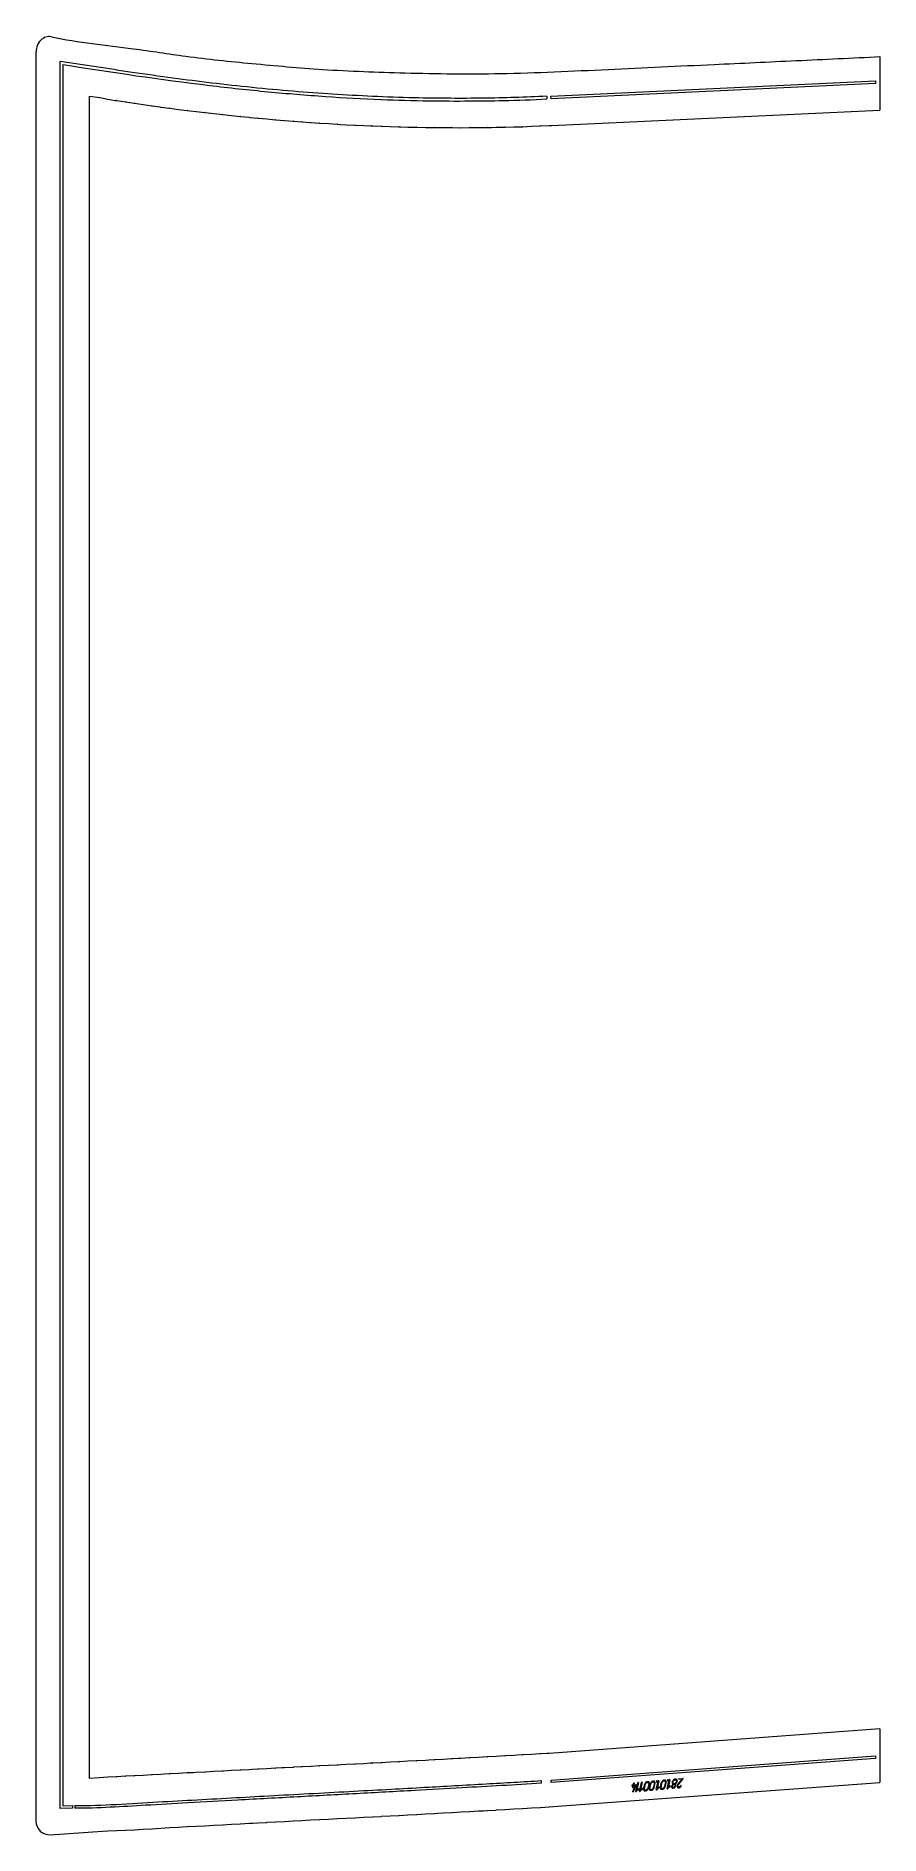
# Model space of a CAD drawing. Header units: millimetres. Extents: x 0 to 947, y 1 to 2020.
import ezdxf

# ---------------------------------------------------------------- set-up
doc = ezdxf.new("R2010")
doc.units = ezdxf.units.MM
doc.linetypes.add('K5LT_BASIC', pattern=[0])
doc.layers.add('Engraving', color=7, linetype='Continuous')

msp = doc.modelspace()

# ---------------------------------------------------------------- linework, layer by layer
at = {"color": 143, "linetype": 'K5LT_BASIC', "lineweight": 15, "true_color": 0x33acca}
for p, q in [((0, 2002.2), (0, 16.5)), ((946.8, 1996.9), (946.8, 1966.8)), ((946.8, 1966.8), (946.8, 1936.8)), ((60.1, 64.3), (60.1, 1952.6)), ((60.1, 1952.6), (71.5, 1950.9)), ((71.5, 1950.9), (80.6, 1949.3)), ((80.7, 1949.3), (80.6, 1949.3)), ((80.7, 1949.3), (88.8, 1947.8)), ((88.8, 1947.8), (89, 1947.8)), ((89, 1947.8), (90.5, 1947.6)), ((90.7, 1947.5), (90.5, 1947.6)), ((90.7, 1947.5), (100.4, 1946.1)), ((100.6, 1946), (100.4, 1946.1)), ((100.6, 1946), (105.1, 1945.3)), ((105.1, 1945.3), (110.3, 1944.6)), ((110.5, 1944.5), (110.3, 1944.6)), ((110.5, 1944.5), (120.2, 1943.1)), ((120.4, 1943.1), (120.2, 1943.1)), ((120.4, 1943.1), (130.1, 1941.7)), ((130.3, 1941.7), (130.1, 1941.7)), ((130.3, 1941.7), (139.1, 1940.4)), ((139.1, 1940.4), (140, 1940.3)), ((140.2, 1940.2), (140, 1940.3)), ((140.2, 1940.2), (149.9, 1939)), ((150.1, 1939), (149.9, 1939)), ((150.1, 1939), (159.8, 1937.7)), ((160, 1937.7), (159.8, 1937.7)), ((160, 1937.7), (169.7, 1936.4)), ((169.9, 1936.4), (169.7, 1936.4)), ((169.9, 1936.4), (172.7, 1936.1)), ((172.7, 1936.1), (179.6, 1935.3)), ((179.8, 1935.2), (179.6, 1935.3)), ((179.8, 1935.2), (189.5, 1934.1)), ((189.7, 1934.1), (189.5, 1934.1)), ((189.7, 1934.1), (199.4, 1933)), ((199.6, 1932.9), (199.4, 1933)), ((199.6, 1932.9), (206.3, 1932.2)), ((206.3, 1932.2), (209.3, 1931.8)), ((209.5, 1931.8), (209.3, 1931.8)), ((209.5, 1931.8), (219.2, 1930.8)), ((219.4, 1930.8), (219.2, 1930.8)), ((219.4, 1930.8), (229.1, 1929.8)), ((229.3, 1929.8), (229.1, 1929.8)), ((229.3, 1929.8), (239, 1928.8)), ((239.2, 1928.8), (239, 1928.8)), ((239.2, 1928.8), (239.9, 1928.7)), ((239.9, 1928.7), (248.9, 1927.9)), ((249.1, 1927.8), (248.9, 1927.9)), ((249.1, 1927.8), (258.8, 1927)), ((259, 1927), (258.8, 1927)), ((259, 1927), (268.7, 1926.1)), ((268.9, 1926.1), (268.7, 1926.1)), ((268.9, 1926.1), (273.6, 1925.6)), ((273.6, 1925.6), (273.9, 1925.6)), ((273.9, 1925.6), (278.6, 1925.2)), ((278.8, 1925.2), (278.6, 1925.2)), ((278.8, 1925.2), (288.5, 1924.5)), ((288.7, 1924.4), (288.5, 1924.5)), ((288.7, 1924.4), (298.4, 1923.7)), ((298.6, 1923.7), (298.4, 1923.7)), ((298.6, 1923.7), (307.3, 1923)), ((307.3, 1923), (307.8, 1923)), ((307.8, 1923), (308.3, 1922.9)), ((308.5, 1922.9), (308.3, 1922.9)), ((308.5, 1922.9), (318.1, 1922.3)), ((318.4, 1922.3), (318.1, 1922.3)), ((318.4, 1922.3), (328, 1921.7)), ((328.3, 1921.7), (328, 1921.7)), ((328.3, 1921.7), (337.9, 1921.1)), ((338.2, 1921), (337.9, 1921.1)), ((338.2, 1921), (341.1, 1920.9)), ((341.1, 1920.9), (341.6, 1920.8)), ((341.6, 1920.8), (347.8, 1920.5)), ((348.1, 1920.5), (347.8, 1920.5)), ((348.1, 1920.5), (357.7, 1920)), ((357.9, 1920), (357.7, 1920)), ((357.9, 1920), (367.6, 1919.5)), ((367.8, 1919.5), (367.6, 1919.5)), ((367.8, 1919.5), (374.9, 1919.2)), ((374.9, 1919.2), (375.5, 1919.1)), ((375.5, 1919.1), (377.5, 1919.1)), ((377.7, 1919.1), (377.5, 1919.1)), ((377.7, 1919.1), (387.4, 1918.7)), ((387.6, 1918.7), (387.4, 1918.7)), ((387.6, 1918.7), (397.3, 1918.4)), ((397.5, 1918.4), (397.3, 1918.4)), ((397.5, 1918.4), (407.2, 1918)), ((544.9, 1918.3), (545.8, 1918.3)), ((546, 1918.3), (545.8, 1918.3)), ((546, 1918.3), (555.7, 1918.7)), ((555.9, 1918.7), (555.7, 1918.7)), ((555.9, 1918.7), (565.6, 1919.1)), ((565.8, 1919.1), (565.6, 1919.1)), ((565.8, 1919.1), (575.6, 1919.5)), ((575.7, 1919.5), (575.6, 1919.5)), ((575.7, 1919.5), (577, 1919.5)), ((577, 1919.5), (578.6, 1919.6)), ((578.6, 1919.6), (946.8, 1936.8)), ((407.4, 1918), (407.2, 1918)), ((407.4, 1918), (408.7, 1918)), ((408.7, 1918), (409.4, 1918)), ((409.4, 1918), (417.1, 1917.8)), ((417.3, 1917.8), (417.1, 1917.8)), ((417.3, 1917.8), (427, 1917.6)), ((427.2, 1917.6), (427, 1917.6)), ((427.2, 1917.6), (436.9, 1917.4)), ((437.1, 1917.4), (436.9, 1917.4)), ((437.1, 1917.4), (442.6, 1917.3)), ((442.6, 1917.3), (443.3, 1917.3)), ((443.3, 1917.3), (446.8, 1917.3)), ((447, 1917.3), (446.8, 1917.3)), ((447, 1917.3), (456.7, 1917.2)), ((456.9, 1917.2), (456.7, 1917.2)), ((456.9, 1917.2), (466.6, 1917.2)), ((466.8, 1917.2), (466.6, 1917.2)), ((466.8, 1917.2), (476.4, 1917.1)), ((476.4, 1917.1), (476.5, 1917.1)), ((476.7, 1917.1), (476.5, 1917.1)), ((476.7, 1917.1), (486.4, 1917.2)), ((486.6, 1917.2), (486.4, 1917.2)), ((486.6, 1917.2), (496.3, 1917.3)), ((496.5, 1917.3), (496.3, 1917.3)), ((496.5, 1917.3), (506.2, 1917.4)), ((506.4, 1917.4), (506.2, 1917.4)), ((506.4, 1917.4), (510.3, 1917.4)), ((510.3, 1917.4), (511, 1917.4)), ((511, 1917.4), (516.1, 1917.6)), ((516.3, 1917.6), (516.1, 1917.6)), ((516.3, 1917.6), (526, 1917.8)), ((526.2, 1917.8), (526, 1917.8)), ((526.2, 1917.8), (535.9, 1918)), ((536.1, 1918.1), (535.9, 1918)), ((536.1, 1918.1), (544.1, 1918.3)), ((544.1, 1918.3), (544.9, 1918.3)), ((946.8, 120.1), (575.7, 92.5)), ((946.8, 120.1), (946.8, 86.6)), ((367.6, 80.9), (357.9, 80.4)), ((367.6, 80.9), (367.8, 80.9)), ((374.8, 81.3), (367.8, 80.9)), ((377.5, 81.4), (374.8, 81.3)), ((377.5, 81.4), (377.7, 81.5)), ((387.4, 82), (377.7, 81.5)), ((387.4, 82), (387.6, 82)), ((397.3, 82.5), (387.6, 82)), ((397.3, 82.5), (397.5, 82.5)), ((407.2, 83), (397.5, 82.5)), ((407.2, 83), (407.4, 83)), ((407.8, 83.1), (407.4, 83)), ((417.1, 83.6), (407.8, 83.1)), ((417.1, 83.6), (417.3, 83.6)), ((427, 84.1), (417.3, 83.6)), ((427, 84.1), (427.2, 84.1)), ((436.9, 84.6), (427.2, 84.1)), ((436.9, 84.6), (437.1, 84.6)), ((440.7, 84.8), (437.1, 84.6)), ((446.8, 85.2), (440.7, 84.8)), ((446.8, 85.2), (447, 85.2)), ((456.7, 85.7), (447, 85.2)), ((456.7, 85.7), (456.9, 85.7)), ((466.6, 86.3), (456.9, 85.7)), ((466.6, 86.3), (466.8, 86.3)), ((473.7, 86.6), (466.8, 86.3)), ((476.5, 86.8), (473.7, 86.6)), ((476.5, 86.8), (476.7, 86.8)), ((486.4, 87.3), (476.7, 86.8)), ((486.4, 87.3), (486.6, 87.4)), ((496.3, 87.9), (486.6, 87.4)), ((496.3, 87.9), (496.5, 87.9)), ((506.2, 88.4), (496.5, 87.9)), ((506.2, 88.4), (506.4, 88.5)), ((506.6, 88.5), (506.4, 88.5)), ((516.1, 89), (506.6, 88.5)), ((516.1, 89), (516.3, 89)), ((526, 89.6), (516.3, 89)), ((526, 89.6), (526.2, 89.6)), ((535.9, 90.1), (526.2, 89.6)), ((535.9, 90.1), (536.1, 90.1)), ((539.5, 90.3), (536.1, 90.1)), ((545.8, 90.7), (539.5, 90.3)), ((545.8, 90.7), (546, 90.7)), ((555.7, 91.3), (546, 90.7)), ((555.7, 91.3), (555.9, 91.3)), ((565.6, 91.8), (555.9, 91.3)), ((565.6, 91.8), (565.8, 91.9)), ((573.4, 92.3), (565.8, 91.9)), ((575.6, 92.5), (573.4, 92.3)), ((575.6, 92.5), (575.7, 92.5)), ((946.8, 86.6), (946.8, 59.9)), ((70.7, 65.1), (60.1, 64.3)), ((80.6, 65.6), (70.7, 65.1)), ((80.6, 65.6), (80.7, 65.6)), ((90.5, 66.2), (80.7, 65.6)), ((90.5, 66.2), (90.7, 66.2)), ((100.4, 66.7), (90.7, 66.2)), ((100.4, 66.7), (100.6, 66.7)), ((110.3, 67.3), (100.6, 66.7)), ((110.3, 67.3), (110.5, 67.3)), ((110.6, 67.3), (110.5, 67.3)), ((120.2, 67.8), (110.6, 67.3)), ((120.2, 67.8), (120.4, 67.8)), ((130.1, 68.3), (120.4, 67.8)), ((130.1, 68.3), (130.3, 68.3)), ((140, 68.9), (130.3, 68.3)), ((140, 68.9), (140.2, 68.9)), ((143.7, 69.1), (140.2, 68.9)), ((149.9, 69.4), (143.7, 69.1)), ((149.9, 69.4), (150.1, 69.4)), ((159.8, 69.9), (150.1, 69.4)), ((159.8, 69.9), (160, 69.9)), ((169.7, 70.5), (160, 69.9)), ((169.7, 70.5), (169.9, 70.5)), ((176.8, 70.8), (169.9, 70.5)), ((179.6, 71), (176.8, 70.8)), ((179.6, 71), (179.8, 71)), ((189.5, 71.5), (179.8, 71)), ((189.5, 71.5), (189.7, 71.5)), ((199.4, 72), (189.7, 71.5)), ((199.4, 72), (199.6, 72)), ((209.3, 72.6), (199.6, 72)), ((209.3, 72.6), (209.5, 72.6)), ((209.8, 72.6), (209.5, 72.6)), ((219.2, 73.1), (209.8, 72.6)), ((219.2, 73.1), (219.4, 73.1)), ((229.1, 73.6), (219.4, 73.1)), ((229.1, 73.6), (229.3, 73.6)), ((239, 74.1), (229.3, 73.6)), ((239, 74.1), (239.2, 74.1)), ((242.8, 74.3), (239.2, 74.1)), ((248.9, 74.7), (242.8, 74.3)), ((248.9, 74.7), (249.1, 74.7)), ((258.8, 75.2), (249.1, 74.7)), ((258.8, 75.2), (259, 75.2)), ((268.7, 75.7), (259, 75.2)), ((268.7, 75.7), (268.9, 75.7)), ((275.8, 76.1), (268.9, 75.7)), ((278.6, 76.2), (275.8, 76.1)), ((278.6, 76.2), (278.8, 76.2)), ((288.5, 76.7), (278.8, 76.2)), ((288.5, 76.7), (288.7, 76.8)), ((298.4, 77.3), (288.7, 76.8)), ((298.4, 77.3), (298.6, 77.3)), ((308.3, 77.8), (298.6, 77.3)), ((308.3, 77.8), (308.5, 77.8)), ((308.8, 77.8), (308.5, 77.8)), ((318.1, 78.3), (308.8, 77.8)), ((318.1, 78.3), (318.4, 78.3)), ((328, 78.8), (318.4, 78.3)), ((328, 78.8), (328.3, 78.8)), ((337.9, 79.4), (328.3, 78.8)), ((337.9, 79.4), (338.2, 79.4)), ((341.8, 79.6), (338.2, 79.4)), ((347.8, 79.9), (341.8, 79.6)), ((347.8, 79.9), (348.1, 79.9)), ((357.7, 80.4), (348.1, 79.9)), ((357.7, 80.4), (357.9, 80.4)), ((590.4, 33.4), (946.8, 59.9)), ((348.1, 19.8), (357.7, 20.3)), ((357.7, 20.3), (357.9, 20.3)), ((357.9, 20.3), (362, 20.5)), ((362, 20.5), (367.6, 20.8)), ((367.6, 20.8), (367.8, 20.8)), ((367.8, 20.8), (377.5, 21.3)), ((377.5, 21.3), (377.7, 21.3)), ((377.7, 21.3), (387.4, 21.8)), ((387.4, 21.8), (387.6, 21.9)), ((387.6, 21.9), (397.3, 22.4)), ((397.3, 22.4), (397.5, 22.4)), ((397.5, 22.4), (407.2, 22.9)), ((407.2, 22.9), (407.4, 22.9)), ((407.4, 22.9), (417.1, 23.4)), ((417.1, 23.4), (417.3, 23.4)), ((417.3, 23.4), (427, 24)), ((427, 24), (427.2, 24)), ((427.2, 24), (436.9, 24.5)), ((436.9, 24.5), (437.1, 24.5)), ((437.1, 24.5), (446.8, 25.1)), ((446.8, 25.1), (447, 25.1)), ((447, 25.1), (450.9, 25.3)), ((450.9, 25.3), (456.7, 25.6)), ((456.7, 25.6), (456.9, 25.6)), ((456.9, 25.6), (466.6, 26.2)), ((466.6, 26.2), (466.8, 26.2)), ((466.8, 26.2), (476.5, 26.7)), ((476.5, 26.7), (476.7, 26.7)), ((476.7, 26.7), (486.4, 27.2)), ((486.4, 27.2), (486.6, 27.3)), ((486.6, 27.3), (496.3, 27.8)), ((496.3, 27.8), (496.5, 27.8)), ((496.5, 27.8), (502.2, 28.1)), ((502.2, 28.1), (506.2, 28.4)), ((506.2, 28.4), (506.4, 28.4)), ((506.4, 28.4), (516.1, 28.9)), ((516.1, 28.9), (516.3, 29)), ((516.3, 29), (526, 29.5)), ((526, 29.5), (526.2, 29.6)), ((526.2, 29.6), (535.9, 30.1)), ((535.9, 30.1), (536.1, 30.1)), ((536.1, 30.1), (545.8, 30.7)), ((545.8, 30.7), (546, 30.7)), ((546, 30.7), (555.7, 31.3)), ((555.7, 31.3), (555.9, 31.3)), ((555.9, 31.3), (565.6, 31.9)), ((565.6, 31.9), (565.8, 31.9)), ((565.8, 31.9), (575.6, 32.5)), ((575.6, 32.5), (575.7, 32.5)), ((575.7, 32.5), (590.4, 33.4)), ((16, 1.1), (74.7, 5.2)), ((74.7, 5.2), (80.6, 5.5)), ((80.6, 5.5), (80.7, 5.5)), ((80.7, 5.5), (90.5, 5.9)), ((90.5, 5.9), (90.7, 5.9)), ((90.7, 5.9), (100.4, 6.3)), ((100.4, 6.3), (100.6, 6.3)), ((100.6, 6.3), (110.3, 6.8)), ((110.3, 6.8), (110.5, 6.8)), ((110.5, 6.8), (120.2, 7.4)), ((120.2, 7.4), (120.4, 7.4)), ((120.4, 7.4), (130.1, 7.9)), ((130.1, 7.9), (130.3, 7.9)), ((130.3, 7.9), (140, 8.5)), ((140, 8.5), (140.2, 8.5)), ((140.2, 8.5), (149.9, 9.1)), ((149.9, 9.1), (150.1, 9.1)), ((150.1, 9.1), (159.8, 9.8)), ((159.8, 9.8), (160, 9.8)), ((160, 9.8), (163.8, 10.1)), ((163.8, 10.1), (169.7, 10.3)), ((169.7, 10.3), (169.9, 10.3)), ((169.9, 10.3), (179.6, 10.8)), ((179.6, 10.8), (179.8, 10.8)), ((179.8, 10.8), (189.5, 11.3)), ((189.5, 11.3), (189.7, 11.3)), ((189.7, 11.3), (199.4, 11.8)), ((199.4, 11.8), (199.6, 11.8)), ((199.6, 11.8), (209.3, 12.3)), ((209.3, 12.3), (209.5, 12.3)), ((209.5, 12.3), (219.2, 12.9)), ((219.2, 12.9), (219.4, 12.9)), ((219.4, 12.9), (229.1, 13.4)), ((229.1, 13.4), (229.3, 13.4)), ((229.3, 13.4), (239, 14)), ((239, 14), (239.2, 14)), ((239.2, 14), (243.3, 14.3)), ((243.3, 14.3), (248.9, 14.5)), ((248.9, 14.5), (249.1, 14.6)), ((249.1, 14.6), (258.8, 15)), ((258.8, 15), (259, 15.1)), ((259, 15.1), (268.7, 15.6)), ((268.7, 15.6), (268.9, 15.6)), ((268.9, 15.6), (278.6, 16.1)), ((278.6, 16.1), (278.8, 16.1)), ((278.8, 16.1), (288.5, 16.6)), ((288.5, 16.6), (288.7, 16.6)), ((288.7, 16.6), (298.4, 17.2)), ((298.4, 17.2), (298.6, 17.2)), ((298.6, 17.2), (303.1, 17.4)), ((303.1, 17.4), (308.3, 17.7)), ((308.3, 17.7), (308.5, 17.7)), ((308.5, 17.7), (318.1, 18.2)), ((318.1, 18.2), (318.4, 18.2)), ((318.4, 18.2), (328, 18.7)), ((328, 18.7), (328.3, 18.7)), ((328.3, 18.7), (337.9, 19.2)), ((337.9, 19.2), (338.2, 19.2)), ((338.2, 19.2), (347.8, 19.8)), ((347.8, 19.8), (348.1, 19.8))]:
    msp.add_line(p, q, dxfattribs=at)
for centre, major_axis, ratio, start_param, end_param in [((15, 2002.2), (0, 17.3), 0.864995, 6.131376, 7.853982), ((15, 16.5), (0, 15.4), 0.974809, 1.570796, 3.20949)]:
    msp.add_ellipse(centre, major_axis=major_axis, ratio=ratio, start_param=start_param, end_param=end_param, dxfattribs=at)
msp.add_open_spline([(17.3, 2019.3), (47.6, 2012.7), (98.3, 2008.1), (173, 1996.1), (243.8, 1988.9), (325.7, 1981.6), (418.7, 1978.1), (525.7, 1976.8), (641.2, 1982.7), (751.8, 1987.7), (853.4, 1992.5), (915.5, 1995.4), (946.8, 1996.9)], degree=3, knots=[0, 0, 0, 0, 1.198019, 1.961356, 2.922137, 3.944603, 5.135327, 6.512699, 8.073222, 9.601583, 10.787719, 12, 12, 12, 12], dxfattribs=at)
at = {"layer": 'Engraving', "color": 143, "linetype": 'K5LT_BASIC', "lineweight": 15, "true_color": 0x33acca}
for p, q in [((27, 30.5), (27, 1991.6)), ((30, 1988.1), (30, 33.5)), ((577.7, 1952.6), (941.8, 1969.6)), ((941.8, 1966.6), (577.8, 1949.6)), ((941.8, 1969.6), (941.8, 1966.6)), ((573.2, 1952.4), (573.2, 1949.4)), ((577.8, 1949.6), (577.7, 1952.6)), ((577.8, 62.5), (941.8, 89.6)), ((941.8, 86.6), (578, 59.6)), ((941.8, 89.6), (941.8, 86.6)), ((566.8, 61.9), (566.9, 58.9)), ((578, 59.6), (577.8, 62.5)), ((685.8, 60.6), (686.5, 60.7)), ((692.1, 61.2), (692.8, 61.3)), ((695.8, 51.9), (698.1, 61.4)), ((698.8, 61.5), (696.7, 52.9)), ((704.3, 61.6), (705, 61.7)), ((704.5, 62.4), (705.2, 62.4)), ((708.2, 53.1), (710.5, 62.6)), ((711.2, 62.6), (709.1, 54)), ((713.9, 59.7), (714.2, 61.1)), ((714.6, 59.7), (714.9, 61.2)), ((716.7, 62.8), (717.4, 62.9)), ((716.9, 63.5), (717.6, 63.6)), ((718.5, 61.5), (718.1, 60.1)), ((719.2, 61.6), (718.8, 60.1)), ((720, 57.7), (724.8, 63.5)), ((725.8, 63.8), (720.5, 57.4)), ((724.8, 63.5), (721.3, 63.2)), ((721.4, 63.9), (725.7, 64.3)), ((669.6, 56.2), (668.6, 56.1)), ((668.7, 56.9), (669.8, 57)), ((669.2, 54.4), (669.6, 56.2)), ((669.4, 49.5), (672.4, 56.5)), ((669.4, 49.4), (669.4, 49.5)), ((669.9, 49.2), (669.7, 49.1)), ((669.8, 57), (670.2, 58.8)), ((670.3, 56.3), (669.9, 54.5)), ((673.2, 56.9), (670.1, 49.4)), ((672.4, 56.5), (670.3, 56.3)), ((671, 58.9), (670.5, 57)), ((670.5, 57), (673, 57.3)), ((672.9, 49.8), (675.2, 59.3)), ((673.3, 57), (673.2, 56.9)), ((676.1, 52), (673.4, 49.6)), ((675.9, 59.3), (673.8, 50.7)), ((673.8, 50.7), (675.7, 52.4)), ((677.1, 50.2), (679.4, 59.7)), ((680.3, 52.4), (677.7, 50)), ((680.1, 59.7), (678, 51.1)), ((678, 51.1), (679.9, 52.8)), ((681.7, 52.4), (683.1, 58.2)), ((682.5, 52.5), (683.8, 58.3)), ((684.1, 50.5), (683.4, 50.4)), ((684.2, 51.2), (683.5, 51.1)), ((685.6, 59.9), (686.3, 59.9)), ((687.4, 58.6), (686, 52.8)), ((688.1, 58.7), (686.7, 52.8)), ((688.1, 53), (689.5, 58.8)), ((688.8, 53), (690.2, 58.9)), ((690.4, 51.1), (689.7, 51)), ((690.6, 51.8), (689.8, 51.7)), ((691.9, 60.5), (692.6, 60.5)), ((693.7, 59.2), (692.3, 53.4)), ((694.4, 59.3), (693, 53.4)), ((699, 54.1), (696.4, 51.7)), ((696.7, 52.9), (698.6, 54.6)), ((700.4, 54.1), (701.8, 60)), ((701.2, 54.2), (702.6, 60)), ((702.8, 52.2), (702.1, 52.1)), ((702.9, 52.9), (702.2, 52.9)), ((706.1, 60.4), (704.7, 54.5)), ((706.8, 60.4), (705.4, 54.6)), ((711.4, 55.3), (708.7, 52.9)), ((709.1, 54), (711, 55.7)), ((713.1, 55.1), (713.2, 55.3)), ((713.1, 54.9), (713.1, 55.1)), ((713.1, 54.5), (713.1, 54.9)), ((713.2, 55.3), (713.4, 56.1)), ((713.9, 55.4), (714.1, 56.1)), ((715, 53.4), (714.8, 53.3)), ((715.3, 53.4), (715, 53.4)), ((715.7, 53.6), (715.3, 53.4)), ((716.4, 58.5), (715.7, 58.4)), ((716.9, 56.4), (716.7, 55.6)), ((717.6, 56.5), (717.4, 55.7)), ((720.3, 57.1), (720.1, 56.8)), ((720.5, 57.4), (720.3, 57.1)), ((723.9, 56), (723.9, 55.9)), ((40.9, 30.8), (27, 30.5)), ((30, 33.5), (40.8, 33.8)), ((40.8, 33.8), (40.9, 30.8)), ((43.5, 33.8), (43.5, 30.8))]:
    msp.add_line(p, q, dxfattribs=at)
for points, knots in [([(573.2, 1952.4), (549.2, 1951.3), (513.2, 1950.2), (463.4, 1950), (422.2, 1950.6), (378.1, 1952.1), (333, 1954.6), (287.9, 1957.9), (242.6, 1962.1), (197.7, 1967.1), (152.7, 1972.8), (96.1, 1980.8), (53.9, 1987.5), (27, 1991.6)], [0, 0, 0, 0, 1.708793, 2.559356, 3.539366, 4.636805, 5.69982, 6.749207, 7.846401, 8.933363, 9.965523, 11.065513, 13, 13, 13, 13]), ([(30, 1988.1), (84.8, 1979.4), (161.4, 1967.9), (259.8, 1957.3), (324, 1952), (384.1, 1948.7), (438, 1947.2), (483.7, 1947), (528, 1947.6), (556.9, 1948.6), (573.2, 1949.4)], [0, 0, 0, 0, 3.023493, 4.221319, 5.39713, 6.53478, 7.504063, 8.339024, 9.02552, 9.916954, 9.916954, 9.916954, 9.916954]), ([(43.5, 33.8), (74.7, 34), (120.4, 37.1), (180.8, 40.4), (224, 42.8), (267.7, 45.2), (311.9, 47.6), (355.8, 50), (397.1, 52.2), (434.7, 54.3), (470.3, 56.3), (503.7, 58.2), (536, 60.1), (556.6, 61.2), (566.8, 61.9)], [0, 0, 0, 0, 2.501211, 3.674917, 4.843202, 5.969794, 7.182066, 8.387736, 9.493756, 10.498794, 11.406228, 12.34719, 13.184902, 14, 14, 14, 14]), ([(566.9, 58.9), (537.2, 57.1), (489.9, 54.4), (420.8, 50.5), (359.3, 47.2), (293.1, 43.6), (230, 40.2), (173.2, 37), (112.3, 33.6), (70.1, 30.9), (43.5, 30.8)], [0, 0, 0, 0, 1.703187, 2.710665, 3.963592, 5.224849, 6.507826, 7.57959, 8.481968, 10, 10, 10, 10])]:
    msp.add_open_spline(points, degree=3, knots=knots, dxfattribs=at)
for points in [[(685.8, 60.6), (684.9, 60.5), (684.1, 59.8)], [(687.8, 60.2), (687.3, 60.8), (686.5, 60.7)], [(692.1, 61.2), (691.2, 61.1), (690.5, 60.4)], [(694.1, 60.8), (693.6, 61.3), (692.8, 61.3)], [(694.4, 59.3), (694.6, 60.2), (694.1, 60.8)], [(696.2, 61.4), (696, 61.2), (695.9, 61)], [(695.9, 61), (695.9, 60.8), (696, 60.7)], [(696, 60.7), (696.2, 60.5), (696.3, 60.5)], [(696.6, 61.6), (696.4, 61.6), (696.2, 61.4)], [(696.3, 60.5), (696.6, 60.6), (696.8, 60.8)], [(697, 61.5), (696.9, 61.6), (696.6, 61.6)], [(696.8, 60.8), (697, 61), (697, 61.1)], [(697, 61.1), (697.1, 61.3), (697, 61.5)], [(698.3, 61.7), (698.1, 61.6), (698.1, 61.4)], [(698.5, 61.8), (698.4, 61.8), (698.3, 61.7)], [(698.8, 61.7), (698.6, 61.8), (698.5, 61.8)], [(698.8, 61.5), (698.8, 61.7), (698.8, 61.7)], [(702.8, 61.6), (702.1, 60.9), (701.8, 60)], [(703.2, 61.1), (702.7, 60.7), (702.6, 60)], [(704.5, 62.4), (703.6, 62.3), (702.8, 61.6)], [(704.3, 61.6), (703.7, 61.6), (703.2, 61.1)], [(705.9, 61.4), (705.6, 61.7), (705, 61.7)], [(706.5, 61.9), (706, 62.5), (705.2, 62.4)], [(706.1, 60.4), (706.2, 61), (705.9, 61.4)], [(706.8, 60.4), (707, 61.4), (706.5, 61.9)], [(708.6, 62.6), (708.4, 62.4), (708.3, 62.2)], [(708.3, 62.2), (708.3, 62), (708.4, 61.8)], [(708.4, 61.8), (708.5, 61.7), (708.7, 61.7)], [(709, 62.8), (708.7, 62.8), (708.6, 62.6)], [(708.7, 61.7), (709, 61.7), (709.2, 61.9)], [(709.3, 62.7), (709.2, 62.8), (709, 62.8)], [(709.2, 61.9), (709.4, 62.2), (709.4, 62.3)], [(709.4, 62.3), (709.4, 62.5), (709.3, 62.7)], [(710.6, 62.8), (710.5, 62.7), (710.5, 62.6)], [(710.9, 63), (710.8, 62.9), (710.6, 62.8)], [(711.1, 62.9), (711, 63), (710.9, 63)], [(711.2, 62.6), (711.2, 62.8), (711.1, 62.9)], [(715.2, 62.7), (714.5, 62), (714.2, 61.1)], [(715.6, 62.3), (715.1, 61.8), (714.9, 61.2)], [(716.9, 63.5), (716, 63.4), (715.2, 62.7)], [(716.7, 62.8), (716.1, 62.7), (715.6, 62.3)], [(718.3, 62.5), (718, 62.9), (717.4, 62.9)], [(718.9, 63.1), (718.4, 63.7), (717.6, 63.6)], [(718.5, 61.5), (718.6, 62.1), (718.3, 62.5)], [(719.2, 61.6), (719.4, 62.5), (718.9, 63.1)], [(721.2, 63.8), (721, 63.7), (721, 63.5)], [(721, 63.5), (721, 63.4), (721.1, 63.3)], [(721.1, 63.3), (721.1, 63.2), (721.3, 63.2)], [(721.4, 63.9), (721.3, 63.9), (721.2, 63.8)], [(725.9, 64.2), (725.8, 64.4), (725.7, 64.3)], [(725.8, 63.8), (725.9, 63.9), (725.9, 64)], [(725.9, 64), (726, 64.1), (725.9, 64.2)], [(668.5, 56.7), (668.3, 56.6), (668.3, 56.5)], [(668.3, 56.5), (668.3, 56.3), (668.4, 56.2)], [(668.4, 56.2), (668.4, 56.1), (668.6, 56.1)], [(668.7, 56.9), (668.6, 56.9), (668.5, 56.7)], [(669.2, 54.4), (669.2, 54.2), (669.2, 54.2)], [(669.2, 54.2), (669.3, 54.1), (669.5, 54.1)], [(669.4, 49.4), (669.4, 49.3), (669.4, 49.2)], [(669.4, 49.2), (669.5, 49.1), (669.7, 49.1)], [(669.5, 54.1), (669.6, 54.1), (669.7, 54.2)], [(669.7, 54.2), (669.9, 54.4), (669.9, 54.5)], [(669.9, 49.2), (670, 49.3), (670.1, 49.4)], [(670.4, 59.1), (670.3, 59), (670.2, 58.8)], [(670.7, 59.2), (670.5, 59.2), (670.4, 59.1)], [(670.9, 59.1), (670.8, 59.2), (670.7, 59.2)], [(671, 58.9), (671, 59.1), (670.9, 59.1)], [(672.9, 49.8), (672.9, 49.6), (672.9, 49.5)], [(672.9, 49.5), (673, 49.4), (673.2, 49.5)], [(673.2, 57.2), (673.1, 57.3), (673, 57.3)], [(673.3, 57), (673.3, 57.1), (673.2, 57.2)], [(673.2, 49.5), (673.3, 49.5), (673.4, 49.6)], [(675.3, 59.6), (675.2, 59.4), (675.2, 59.3)], [(675.6, 59.7), (675.5, 59.6), (675.3, 59.6)], [(675.8, 59.6), (675.7, 59.7), (675.6, 59.7)], [(676, 52.6), (675.8, 52.5), (675.7, 52.4)], [(675.9, 59.3), (675.9, 59.5), (675.8, 59.6)], [(676.2, 52.5), (676.1, 52.6), (676, 52.6)], [(676.1, 52), (676.2, 52.2), (676.2, 52.2)], [(676.2, 52.2), (676.3, 52.4), (676.2, 52.5)], [(677.1, 50.2), (677.1, 50), (677.2, 49.9)], [(677.2, 49.9), (677.2, 49.8), (677.4, 49.8)], [(677.4, 49.8), (677.5, 49.9), (677.7, 50)], [(679.5, 59.9), (679.4, 59.8), (679.4, 59.7)], [(679.8, 60.1), (679.7, 60), (679.5, 59.9)], [(680, 60), (679.9, 60.1), (679.8, 60.1)], [(680.2, 53), (680.1, 52.9), (679.9, 52.8)], [(680.1, 59.7), (680.1, 59.9), (680, 60)], [(680.4, 52.9), (680.3, 53), (680.2, 53)], [(680.3, 52.4), (680.4, 52.6), (680.5, 52.6)], [(680.5, 52.6), (680.5, 52.8), (680.4, 52.9)], [(681.7, 52.4), (681.5, 51.5), (682, 50.9)], [(682, 50.9), (682.5, 50.3), (683.4, 50.4)], [(682.5, 52.5), (682.3, 51.9), (682.6, 51.5)], [(682.6, 51.5), (682.9, 51.1), (683.5, 51.1)], [(684.1, 59.8), (683.4, 59.1), (683.1, 58.2)], [(684.5, 59.4), (684, 58.9), (683.8, 58.3)], [(684.1, 50.5), (685, 50.5), (685.7, 51.3)], [(684.2, 51.2), (684.8, 51.2), (685.3, 51.7)], [(685.6, 59.9), (685, 59.8), (684.5, 59.4)], [(685.3, 51.7), (685.9, 52.2), (686, 52.8)], [(685.7, 51.3), (686.5, 52), (686.7, 52.8)], [(687.2, 59.6), (686.9, 60), (686.3, 59.9)], [(687.4, 58.6), (687.5, 59.2), (687.2, 59.6)], [(688.1, 58.7), (688.3, 59.6), (687.8, 60.2)], [(688.1, 53), (687.8, 52.1), (688.3, 51.5)], [(688.3, 51.5), (688.8, 50.9), (689.7, 51)], [(688.8, 53), (688.6, 52.4), (688.9, 52.1)], [(688.9, 52.1), (689.3, 51.7), (689.8, 51.7)], [(690.5, 60.4), (689.7, 59.7), (689.5, 58.8)], [(690.8, 60), (690.3, 59.5), (690.2, 58.9)], [(690.4, 51.1), (691.3, 51.1), (692, 51.8)], [(690.6, 51.8), (691.1, 51.8), (691.7, 52.3)], [(691.9, 60.5), (691.4, 60.4), (690.8, 60)], [(691.7, 52.3), (692.2, 52.8), (692.3, 53.4)], [(692, 51.8), (692.8, 52.6), (693, 53.4)], [(693.5, 60.2), (693.2, 60.6), (692.6, 60.5)], [(693.7, 59.2), (693.9, 59.8), (693.5, 60.2)], [(695.8, 51.9), (695.8, 51.8), (695.9, 51.7)], [(695.9, 51.7), (696, 51.6), (696.1, 51.6)], [(696.1, 51.6), (696.2, 51.6), (696.4, 51.7)], [(698.9, 54.7), (698.8, 54.7), (698.6, 54.6)], [(699.1, 54.6), (699, 54.7), (698.9, 54.7)], [(699, 54.1), (699.1, 54.3), (699.2, 54.4)], [(699.2, 54.4), (699.2, 54.5), (699.1, 54.6)], [(700.4, 54.1), (700.2, 53.2), (700.7, 52.6)], [(700.7, 52.6), (701.2, 52.1), (702.1, 52.1)], [(701.2, 54.2), (701, 53.6), (701.3, 53.2)], [(701.3, 53.2), (701.6, 52.8), (702.2, 52.9)], [(702.8, 52.2), (703.7, 52.3), (704.4, 53)], [(702.9, 52.9), (703.5, 53), (704, 53.5)], [(704, 53.5), (704.6, 53.9), (704.7, 54.5)], [(704.4, 53), (705.2, 53.7), (705.4, 54.6)], [(708.2, 53.1), (708.2, 52.9), (708.2, 52.8)], [(708.2, 52.8), (708.3, 52.7), (708.5, 52.7)], [(708.5, 52.7), (708.6, 52.8), (708.7, 52.9)], [(711.3, 55.9), (711.1, 55.8), (711, 55.7)], [(711.5, 55.8), (711.4, 55.9), (711.3, 55.9)], [(711.4, 55.3), (711.5, 55.5), (711.5, 55.5)], [(711.5, 55.5), (711.6, 55.7), (711.5, 55.8)], [(713.1, 54.5), (713.2, 54.1), (713.4, 53.8)], [(713.8, 57), (713.5, 56.6), (713.4, 56.1)], [(713.4, 53.8), (713.9, 53.3), (714.8, 53.3)], [(713.9, 59.7), (713.7, 59.1), (713.9, 58.5)], [(714.6, 57.8), (714.1, 57.5), (713.8, 57)], [(713.9, 58.5), (714.1, 58), (714.6, 57.8)], [(713.9, 55.4), (713.8, 54.8), (714.1, 54.4)], [(714.7, 57.2), (714.2, 56.7), (714.1, 56.1)], [(714.1, 54.4), (714.4, 54), (715, 54.1)], [(714.6, 59.7), (714.4, 59.1), (714.8, 58.7)], [(715.8, 57.7), (715.3, 57.7), (714.7, 57.2)], [(714.8, 58.7), (715.1, 58.4), (715.7, 58.4)], [(715, 54.1), (715.5, 54.1), (716.1, 54.6)], [(715.7, 53.6), (716.1, 53.8), (716.4, 54.1)], [(716.7, 57.4), (716.4, 57.8), (715.8, 57.7)], [(716.1, 54.6), (716.6, 55), (716.7, 55.6)], [(716.4, 58.5), (717, 58.5), (717.5, 59)], [(716.4, 54.1), (717.2, 54.9), (717.4, 55.7)], [(716.9, 56.4), (717, 57), (716.7, 57.4)], [(717.2, 58.1), (717.9, 58.5), (718.3, 59)], [(717.6, 57.4), (717.5, 57.8), (717.2, 58.1)], [(717.5, 59), (718, 59.5), (718.1, 60.1)], [(717.6, 56.5), (717.7, 57), (717.6, 57.4)], [(718.3, 59), (718.7, 59.6), (718.8, 60.1)], [(719.2, 56.2), (718.9, 55.1), (719.6, 54.5)], [(719.5, 56.9), (719.3, 56.5), (719.2, 56.2)], [(720, 57.7), (719.6, 57.3), (719.5, 56.9)], [(719.6, 54.5), (720.2, 53.8), (721.2, 53.9)], [(719.9, 56.3), (720, 56.5), (720.1, 56.8)], [(720.2, 55.1), (719.7, 55.5), (719.9, 56.3)], [(720.7, 54.7), (720.4, 54.9), (720.2, 55.1)], [(721.4, 54.7), (721, 54.6), (720.7, 54.7)], [(721.2, 53.9), (722, 54), (722.6, 54.4)], [(722.3, 55), (721.9, 54.7), (721.4, 54.7)], [(723.3, 56.1), (722.8, 55.4), (722.3, 55)], [(722.6, 54.4), (723.4, 55), (723.9, 55.9)], [(723.4, 56.2), (723.3, 56.2), (723.3, 56.1)], [(723.6, 56.3), (723.5, 56.3), (723.4, 56.2)], [(723.9, 56.3), (723.8, 56.3), (723.6, 56.3)], [(723.9, 56), (724, 56.2), (723.9, 56.3)]]:
    msp.add_open_spline(points, degree=2, dxfattribs=at)

doc.saveas('drawing.dxf')
